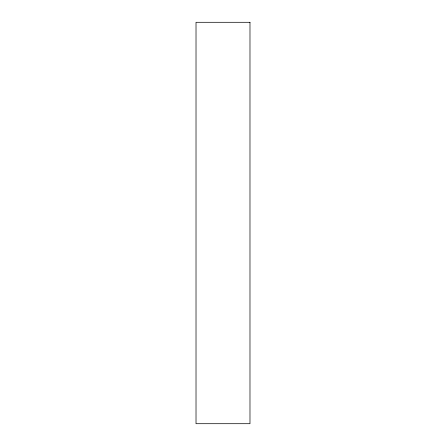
<?xml version="1.0" encoding="UTF-8"?>
<svg xmlns="http://www.w3.org/2000/svg" width="446" height="446" viewBox="0 0 446 446"><rect width="100%" height="100%" fill="white"/><g stroke="black" fill="none" stroke-linecap="round" stroke-linejoin="round"><path stroke-width="0.67" d="M249.983 22.3L196.017 22.3L196.017 423.7L249.983 423.7L249.983 22.3"/></g></svg>
